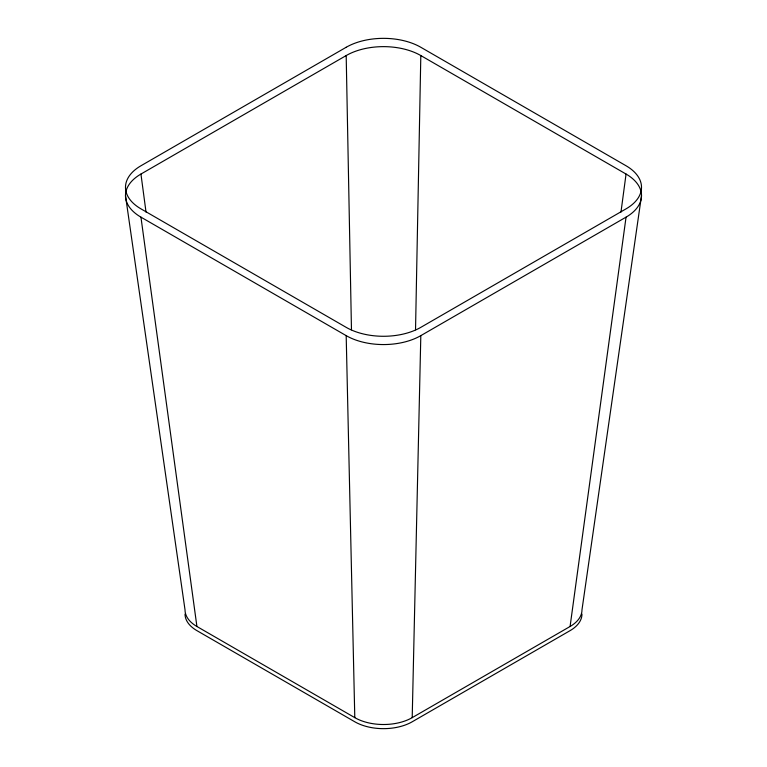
<?xml version="1.0" encoding="UTF-8"?>
<svg xmlns="http://www.w3.org/2000/svg" width="767" height="767" viewBox="0 0 767 767"><rect width="100%" height="100%" fill="white"/><g stroke="black" fill="none" stroke-linecap="round" stroke-linejoin="round"><path stroke-width="1.15" d="M415.532 329.772L420.815 55.56A52.77 30.469 0 0 0 346.185 55.56L140.946 174.051A52.77 30.469 0 0 0 140.946 217.147L196.918 626.495L354.795 717.644A40.593 23.441 0 0 0 412.205 717.644L570.082 626.495A40.593 23.441 0 0 0 581.971 609.918L641.509 195.595M412.205 717.644L420.815 335.639L626.054 217.147A52.77 30.469 0 0 0 626.054 174.051L420.815 55.56M620.982 212.066L626.054 174.051M570.082 626.495L626.054 217.147M140.946 217.147L346.185 335.639A52.77 30.469 0 0 0 420.815 335.639M125.491 195.595L185.029 609.918A40.593 23.441 0 0 0 196.918 626.495M140.946 174.051L146.018 212.066M346.185 335.639L354.795 717.644M346.185 55.56L351.468 329.772M581.971 614.06A40.593 23.441 0 0 1 570.082 630.637L412.205 721.785A40.593 23.441 0 0 1 354.795 721.785L196.918 630.637A40.593 23.441 0 0 1 185.029 614.06M346.185 47.276L140.946 165.768A52.77 30.469 0 0 0 140.946 208.854L346.185 327.356A52.77 30.469 0 0 0 420.815 327.356L626.054 208.854A52.77 30.469 0 0 0 626.054 165.768L420.815 47.276A52.77 30.469 0 0 0 346.185 47.276"/></g></svg>
